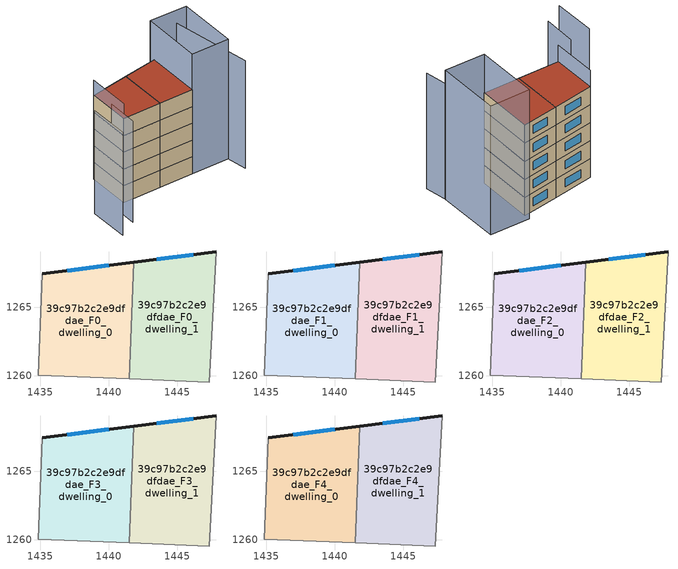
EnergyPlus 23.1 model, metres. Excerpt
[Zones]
39c97b2c2e9dfdae_F0_dwelling_0
 floor ground (EU_floor_Construction): 1441.85,1268.29 1441.51,1259.78 1434.83,1260.05 1435.14,1267.45 z0
 wall outside (EU_wall_Construction): 1441.85,1268.29 1435.14,1267.45 z0:3
 wall adiabatic (EU_wall_Construction): 1435.14,1267.45 1434.83,1260.05 1441.51,1259.78 z0:3
 wall to 39c97b2c2e9dfdae_F0_dwelling_1 (EU_wall_Construction): 1441.51,1259.78 1441.85,1268.29 z0:3
 window (EU_Window_Construction): 1440,1268.06 1436.98,1267.68 z0.83:2.17
39c97b2c2e9dfdae_F0_dwelling_1
 floor ground (EU_floor_Construction): 1447.84,1269.05 1447.34,1259.54 1441.51,1259.78 1441.85,1268.29 z0
 wall outside (EU_wall_Construction): 1447.84,1269.05 1441.85,1268.29 z0:3
 wall adiabatic (EU_wall_Construction): 1441.51,1259.78 1447.34,1259.54 1447.84,1269.05 z0:3
 window (EU_Window_Construction): 1446.19,1268.84 1443.5,1268.5 z0.83:2.17
39c97b2c2e9dfdae_F1_dwelling_0
 floor to 39c97b2c2e9dfdae_F0_dwelling_0 (EU_floor_Construction): 1441.85,1268.29 1441.51,1259.78 1434.83,1260.05 1435.13,1267.45 z3
 wall outside (EU_wall_Construction): 1441.85,1268.29 1435.14,1267.45 z3:6
 wall adiabatic (EU_wall_Construction): 1435.14,1267.45 1434.83,1260.05 1441.51,1259.78 z3:6
 wall to 39c97b2c2e9dfdae_F1_dwelling_1 (EU_wall_Construction): 1441.51,1259.78 1441.85,1268.29 z3:6
 window (EU_Window_Construction): 1440,1268.06 1436.98,1267.68 z3.83:5.17
39c97b2c2e9dfdae_F1_dwelling_1
 floor to 39c97b2c2e9dfdae_F0_dwelling_1 (EU_floor_Construction): 1447.84,1269.05 1447.34,1259.54 1441.51,1259.78 1441.85,1268.29 z3
 wall outside (EU_wall_Construction): 1447.84,1269.05 1441.85,1268.29 z3:6
 wall adiabatic (EU_wall_Construction): 1441.51,1259.78 1447.34,1259.54 1447.84,1269.05 z3:6
 window (EU_Window_Construction): 1446.19,1268.84 1443.5,1268.5 z3.83:5.17
39c97b2c2e9dfdae_F2_dwelling_0
 floor to 39c97b2c2e9dfdae_F1_dwelling_0 (EU_floor_Construction): 1441.85,1268.29 1441.51,1259.78 1434.83,1260.05 1435.13,1267.45 z6
 wall outside (EU_wall_Construction): 1441.85,1268.29 1435.14,1267.45 z6:9
 wall adiabatic (EU_wall_Construction): 1435.14,1267.45 1434.83,1260.05 1441.51,1259.78 z6:9
 wall to 39c97b2c2e9dfdae_F2_dwelling_1 (EU_wall_Construction): 1441.51,1259.78 1441.85,1268.29 z6:9
 window (EU_Window_Construction): 1440,1268.06 1436.98,1267.68 z6.83:8.17
39c97b2c2e9dfdae_F2_dwelling_1
 floor to 39c97b2c2e9dfdae_F1_dwelling_1 (EU_floor_Construction): 1447.84,1269.05 1447.34,1259.54 1441.51,1259.78 1441.85,1268.29 z6
 wall outside (EU_wall_Construction): 1447.84,1269.05 1441.85,1268.29 z6:9
 wall adiabatic (EU_wall_Construction): 1441.51,1259.78 1447.34,1259.54 1447.84,1269.05 z6:9
 window (EU_Window_Construction): 1446.19,1268.84 1443.5,1268.5 z6.83:8.17
39c97b2c2e9dfdae_F3_dwelling_0
 floor to 39c97b2c2e9dfdae_F2_dwelling_0 (EU_floor_Construction): 1441.85,1268.29 1441.51,1259.78 1434.83,1260.05 1435.13,1267.45 z9
 wall outside (EU_wall_Construction): 1441.85,1268.29 1435.14,1267.45 z9:12
 wall adiabatic (EU_wall_Construction): 1435.14,1267.45 1434.83,1260.05 1441.51,1259.78 z9:12
 wall to 39c97b2c2e9dfdae_F3_dwelling_1 (EU_wall_Construction): 1441.51,1259.78 1441.85,1268.29 z9:12
 window (EU_Window_Construction): 1440,1268.06 1436.98,1267.68 z9.83:11.17
39c97b2c2e9dfdae_F3_dwelling_1
 floor to 39c97b2c2e9dfdae_F2_dwelling_1 (EU_floor_Construction): 1447.84,1269.05 1447.34,1259.54 1441.51,1259.78 1441.85,1268.29 z9
 wall outside (EU_wall_Construction): 1447.84,1269.05 1441.85,1268.29 z9:12
 wall adiabatic (EU_wall_Construction): 1441.51,1259.78 1447.34,1259.54 1447.84,1269.05 z9:12
 window (EU_Window_Construction): 1446.19,1268.84 1443.5,1268.5 z9.83:11.17
39c97b2c2e9dfdae_F4_dwelling_0
 floor to 39c97b2c2e9dfdae_F3_dwelling_0 (EU_floor_Construction): 1441.85,1268.29 1441.51,1259.78 1434.83,1260.05 1435.13,1267.45 z12
 wall outside (EU_wall_Construction): 1441.85,1268.29 1435.14,1267.45 z12:15
 wall adiabatic (EU_wall_Construction): 1435.14,1267.45 1434.83,1260.05 1441.51,1259.78 z12:15
 wall to 39c97b2c2e9dfdae_F4_dwelling_1 (EU_wall_Construction): 1441.51,1259.78 1441.85,1268.29 z12:15
 window (EU_Window_Construction): 1440,1268.06 1436.98,1267.68 z12.83:14.17
 roof outside (EU_roof_Construction): 1441.51,1259.78 1441.85,1268.29 1435.14,1267.45 1434.83,1260.05 z15
39c97b2c2e9dfdae_F4_dwelling_1
 floor to 39c97b2c2e9dfdae_F3_dwelling_1 (EU_floor_Construction): 1447.84,1269.05 1447.34,1259.54 1441.51,1259.78 1441.85,1268.29 z12
 wall outside (EU_wall_Construction): 1447.84,1269.05 1441.85,1268.29 z12:15
 wall adiabatic (EU_wall_Construction): 1441.51,1259.78 1447.34,1259.54 1447.84,1269.05 z12:15
 window (EU_Window_Construction): 1446.19,1268.84 1443.5,1268.5 z12.83:14.17
 roof outside (EU_roof_Construction): 1447.34,1259.54 1447.84,1269.05 1441.85,1268.29 1441.51,1259.78 z15
shading: 1432.71,1255.22 1433.06,1260.6 z0:18.1; 1429.76,1260.46 1429.52,1253.65 z0:18.4; 1435.13,1267.45 1434.83,1260.05 z0:17.7; 1453.85,1259.24 1447.34,1259.54 / 1447.34,1259.54 1447.83,1270 / 1447.83,1270 1454.33,1269.7 / 1454.33,1269.7 1453.85,1259.24 z0:21.4; 1454.3,1255.73 1452.51,1269.56 z0:19.2
[Building]
EU S2 Campaign: North Axis=0; Terrain=City; Solar Distribution=FullExterior
[Site:Location]
Lyon-Bron: Latitude=45.75; Longitude=5; Time Zone=1; Elevation=198
[SizingPeriod:WeatherFileDays]
AnnualSizingPeriod: Begin Month=1; Begin Day of Month=1; End Month=12; End Day of Month=31; Day of Week for Start Day=Monday; Use Weather File Daylight Saving Period=No; Use Weather File Rain and Snow Indicators=No
[MATERIAL]
EU_InternalMass_Material: Roughness=MediumRough; Thickness=0.1; Conductivity=1; Density=1800; Specific Heat=900; Thermal Absorptance=0.9; Solar Absorptance=0.7; Visible Absorptance=0.7
[MATERIAL:NOMASS] Roughness=MediumRough; Thermal Absorptance=0.9; Solar Absorptance=0.7; Visible Absorptance=0.7
Name | Thermal Resistance
EU_wall_NoMass | 0.87146
EU_roof_NoMass | 0.842276
EU_floor_NoMass | 0.496999
[WINDOWMATERIAL:SIMPLEGLAZINGSYSTEM]
EU_Window_SimpleGlazing: UFactor=2.2525; Solar Heat Gain Coefficient=0.76; Visible Transmittance=0.76
[CONSTRUCTION]
EU_wall_Construction: EU_wall_NoMass
EU_roof_Construction: EU_roof_NoMass
EU_floor_Construction: EU_floor_NoMass
EU_Window_Construction: EU_Window_SimpleGlazing
EU_InternalMass_Construction: EU_InternalMass_Material
[ZONE] Type=1; Multiplier=1; Ceiling Height=autocalculate; Floor Area=autocalculate; Part of Total Floor Area=Yes
Name | Volume
39c97b2c2e9dfdae_F0_dwelling_0 | 159.604
39c97b2c2e9dfdae_F1_dwelling_0; 39c97b2c2e9dfdae_F2_dwelling_0; 39c97b2c2e9dfdae_F3_dwelling_0; 39c97b2c2e9dfdae_F4_dwelling_0 | 159.605
39c97b2c2e9dfdae_F0_dwelling_1; 39c97b2c2e9dfdae_F1_dwelling_1; 39c97b2c2e9dfdae_F2_dwelling_1; 39c97b2c2e9dfdae_F3_dwelling_1; 39c97b2c2e9dfdae_F4_dwelling_1 | 159.596
[INTERNALMASS] Construction=EU_InternalMass_Construction
Name | Zone or ZoneList | Surface Area
39c97b2c2e9dfdae_F0_dwelling_0_EU_InternalMass | 39c97b2c2e9dfdae_F0_dwelling_0 | 53.2014
39c97b2c2e9dfdae_F0_dwelling_1_EU_InternalMass | 39c97b2c2e9dfdae_F0_dwelling_1 | 53.1992
39c97b2c2e9dfdae_F1_dwelling_0_EU_InternalMass | 39c97b2c2e9dfdae_F1_dwelling_0 | 53.2014
39c97b2c2e9dfdae_F1_dwelling_1_EU_InternalMass | 39c97b2c2e9dfdae_F1_dwelling_1 | 53.1992
39c97b2c2e9dfdae_F2_dwelling_0_EU_InternalMass | 39c97b2c2e9dfdae_F2_dwelling_0 | 53.2014
39c97b2c2e9dfdae_F2_dwelling_1_EU_InternalMass | 39c97b2c2e9dfdae_F2_dwelling_1 | 53.1992
39c97b2c2e9dfdae_F3_dwelling_0_EU_InternalMass | 39c97b2c2e9dfdae_F3_dwelling_0 | 53.2014
39c97b2c2e9dfdae_F3_dwelling_1_EU_InternalMass | 39c97b2c2e9dfdae_F3_dwelling_1 | 53.1992
39c97b2c2e9dfdae_F4_dwelling_0_EU_InternalMass | 39c97b2c2e9dfdae_F4_dwelling_0 | 53.2014
39c97b2c2e9dfdae_F4_dwelling_1_EU_InternalMass | 39c97b2c2e9dfdae_F4_dwelling_1 | 53.1992
[OTHEREQUIPMENT] Fuel Type=Electricity; Design Level Calculation Method=Watts/Area; Power per Zone Floor Area=1; Fraction Latent=0; Fraction Radiant=0; Fraction Lost=0; Carbon Dioxide Generation Rate=0; EndUse Subcategory=EU_Step8_InternalGains
Name | Zone or ZoneList or Space or SpaceList | Schedule
EU_Step8_InternalGain_39c97b2c2e9dfdae_F0_dwelling_0_f000 | 39c97b2c2e9dfdae_F0_dwelling_0 | EU_Step8_GainSchedule_39c97b2c2e9dfdae_F0_dwelling_0_f000
EU_Step8_InternalGain_39c97b2c2e9dfdae_F0_dwelling_1_f000 | 39c97b2c2e9dfdae_F0_dwelling_1 | EU_Step8_GainSchedule_39c97b2c2e9dfdae_F0_dwelling_1_f000
EU_Step8_InternalGain_39c97b2c2e9dfdae_F1_dwelling_0_f000 | 39c97b2c2e9dfdae_F1_dwelling_0 | EU_Step8_GainSchedule_39c97b2c2e9dfdae_F1_dwelling_0_f000
EU_Step8_InternalGain_39c97b2c2e9dfdae_F1_dwelling_1_f000 | 39c97b2c2e9dfdae_F1_dwelling_1 | EU_Step8_GainSchedule_39c97b2c2e9dfdae_F1_dwelling_1_f000
EU_Step8_InternalGain_39c97b2c2e9dfdae_F2_dwelling_0_f000 | 39c97b2c2e9dfdae_F2_dwelling_0 | EU_Step8_GainSchedule_39c97b2c2e9dfdae_F2_dwelling_0_f000
EU_Step8_InternalGain_39c97b2c2e9dfdae_F2_dwelling_1_f000 | 39c97b2c2e9dfdae_F2_dwelling_1 | EU_Step8_GainSchedule_39c97b2c2e9dfdae_F2_dwelling_1_f000
EU_Step8_InternalGain_39c97b2c2e9dfdae_F3_dwelling_0_f000 | 39c97b2c2e9dfdae_F3_dwelling_0 | EU_Step8_GainSchedule_39c97b2c2e9dfdae_F3_dwelling_0_f000
EU_Step8_InternalGain_39c97b2c2e9dfdae_F3_dwelling_1_f000 | 39c97b2c2e9dfdae_F3_dwelling_1 | EU_Step8_GainSchedule_39c97b2c2e9dfdae_F3_dwelling_1_f000
EU_Step8_InternalGain_39c97b2c2e9dfdae_F4_dwelling_0_f000 | 39c97b2c2e9dfdae_F4_dwelling_0 | EU_Step8_GainSchedule_39c97b2c2e9dfdae_F4_dwelling_0_f000
EU_Step8_InternalGain_39c97b2c2e9dfdae_F4_dwelling_1_f000 | 39c97b2c2e9dfdae_F4_dwelling_1 | EU_Step8_GainSchedule_39c97b2c2e9dfdae_F4_dwelling_1_f000
[ZONEVENTILATION:DESIGNFLOWRATE] Schedule=EU_AlwaysOn; Design Flow Rate Calculation Method=AirChanges/Hour; Air Changes per Hour=0.425; Ventilation Type=Natural; Fan Pressure Rise=0; Fan Total Efficiency=1; Constant Term Coefficient=1; Temperature Term Coefficient=0; Velocity Term Coefficient=0; Velocity Squared Term Coefficient=0; Minimum Indoor Temperature=-100; Maximum Indoor Temperature=100; Delta Temperature=-100; Minimum Outdoor Temperature=-100; Maximum Outdoor Temperature=100; Maximum Wind Speed=40
Name | Zone or ZoneList or Space or SpaceList
EU_ConstantAir_39c97b2c2e9dfdae_F0_dwelling_0 | 39c97b2c2e9dfdae_F0_dwelling_0
EU_ConstantAir_39c97b2c2e9dfdae_F0_dwelling_1 | 39c97b2c2e9dfdae_F0_dwelling_1
EU_ConstantAir_39c97b2c2e9dfdae_F1_dwelling_0 | 39c97b2c2e9dfdae_F1_dwelling_0
EU_ConstantAir_39c97b2c2e9dfdae_F1_dwelling_1 | 39c97b2c2e9dfdae_F1_dwelling_1
EU_ConstantAir_39c97b2c2e9dfdae_F2_dwelling_0 | 39c97b2c2e9dfdae_F2_dwelling_0
EU_ConstantAir_39c97b2c2e9dfdae_F2_dwelling_1 | 39c97b2c2e9dfdae_F2_dwelling_1
EU_ConstantAir_39c97b2c2e9dfdae_F3_dwelling_0 | 39c97b2c2e9dfdae_F3_dwelling_0
EU_ConstantAir_39c97b2c2e9dfdae_F3_dwelling_1 | 39c97b2c2e9dfdae_F3_dwelling_1
EU_ConstantAir_39c97b2c2e9dfdae_F4_dwelling_0 | 39c97b2c2e9dfdae_F4_dwelling_0
EU_ConstantAir_39c97b2c2e9dfdae_F4_dwelling_1 | 39c97b2c2e9dfdae_F4_dwelling_1
[HVACTEMPLATE:THERMOSTAT] Constant Heating Setpoint=20; Constant Cooling Setpoint=50
EU_HeatOnly_39c97b2c2e9dfdae_F0_dwelling_0; EU_HeatOnly_39c97b2c2e9dfdae_F0_dwelling_1; EU_HeatOnly_39c97b2c2e9dfdae_F1_dwelling_0; EU_HeatOnly_39c97b2c2e9dfdae_F1_dwelling_1; EU_HeatOnly_39c97b2c2e9dfdae_F2_dwelling_0; EU_HeatOnly_39c97b2c2e9dfdae_F2_dwelling_1; EU_HeatOnly_39c97b2c2e9dfdae_F3_dwelling_0; EU_HeatOnly_39c97b2c2e9dfdae_F3_dwelling_1; EU_HeatOnly_39c97b2c2e9dfdae_F4_dwelling_0; EU_HeatOnly_39c97b2c2e9dfdae_F4_dwelling_1
[HVACTEMPLATE:ZONE:IDEALLOADSAIRSYSTEM] System Availability Schedule=EU_AlwaysOn; Maximum Heating Supply Air Temperature=50; Minimum Cooling Supply Air Temperature=13; Maximum Heating Supply Air Humidity Ratio=0.0156; Minimum Cooling Supply Air Humidity Ratio=0.0077; Heating Limit=NoLimit; Cooling Limit=NoLimit; Heating Availability Schedule=EU_AlwaysOn; Cooling Availability Schedule=EU_CoolingOff; Dehumidification Control Type=ConstantSensibleHeatRatio; Cooling Sensible Heat Ratio=0.7; Dehumidification Setpoint=60; Humidification Control Type=None; Humidification Setpoint=30; Outdoor Air Method=None; Outdoor Air Flow Rate per Person=0.00944; Outdoor Air Flow Rate per Zone Floor Area=0; Outdoor Air Flow Rate per Zone=0; Demand Controlled Ventilation Type=None; Outdoor Air Economizer Type=NoEconomizer; Heat Recovery Type=None; Sensible Heat Recovery Effectiveness=0.7; Latent Heat Recovery Effectiveness=0.65
Name | Template Thermostat
39c97b2c2e9dfdae_F0_dwelling_0 | EU_HeatOnly_39c97b2c2e9dfdae_F0_dwelling_0
39c97b2c2e9dfdae_F0_dwelling_1 | EU_HeatOnly_39c97b2c2e9dfdae_F0_dwelling_1
39c97b2c2e9dfdae_F1_dwelling_0 | EU_HeatOnly_39c97b2c2e9dfdae_F1_dwelling_0
39c97b2c2e9dfdae_F1_dwelling_1 | EU_HeatOnly_39c97b2c2e9dfdae_F1_dwelling_1
39c97b2c2e9dfdae_F2_dwelling_0 | EU_HeatOnly_39c97b2c2e9dfdae_F2_dwelling_0
39c97b2c2e9dfdae_F2_dwelling_1 | EU_HeatOnly_39c97b2c2e9dfdae_F2_dwelling_1
39c97b2c2e9dfdae_F3_dwelling_0 | EU_HeatOnly_39c97b2c2e9dfdae_F3_dwelling_0
39c97b2c2e9dfdae_F3_dwelling_1 | EU_HeatOnly_39c97b2c2e9dfdae_F3_dwelling_1
39c97b2c2e9dfdae_F4_dwelling_0 | EU_HeatOnly_39c97b2c2e9dfdae_F4_dwelling_0
39c97b2c2e9dfdae_F4_dwelling_1 | EU_HeatOnly_39c97b2c2e9dfdae_F4_dwelling_1
[SIZING:ZONE] Zone Cooling Design Supply Air Temperature Input Method=SupplyAirTemperature; Zone Cooling Design Supply Air Temperature=13; Zone Heating Design Supply Air Temperature Input Method=SupplyAirTemperature; Zone Heating Design Supply Air Temperature=50; Zone Cooling Design Supply Air Humidity Ratio=0.008; Zone Heating Design Supply Air Humidity Ratio=0.008; Cooling Design Air Flow Method=DesignDay; Cooling Design Air Flow Rate=0; Cooling Minimum Air Flow per Zone Floor Area=0.000762; Cooling Minimum Air Flow=0; Cooling Minimum Air Flow Fraction=0.2; Heating Design Air Flow Method=DesignDay; Heating Design Air Flow Rate=0; Heating Maximum Air Flow per Zone Floor Area=0.002032; Heating Maximum Air Flow=0.141576; Heating Maximum Air Flow Fraction=0.3; Account for Dedicated Outdoor Air System=No; Dedicated Outdoor Air System Control Strategy=NeutralSupplyAir; Dedicated Outdoor Air Low Setpoint Temperature for Design=autosize; Dedicated Outdoor Air High Setpoint Temperature for Design=autosize; Zone Load Sizing Method=Sensible Load Only No Latent Load; Zone Latent Cooling Design Supply Air Humidity Ratio Input Method=HumidityRatioDifference; Zone Cooling Design Supply Air Humidity Ratio Difference=0.005; Zone Latent Heating Design Supply Air Humidity Ratio Input Method=HumidityRatioDifference; Zone Humidification Design Supply Air Humidity Ratio Difference=0.005
39c97b2c2e9dfdae_F0_dwelling_0; 39c97b2c2e9dfdae_F0_dwelling_1; 39c97b2c2e9dfdae_F1_dwelling_0; 39c97b2c2e9dfdae_F1_dwelling_1; 39c97b2c2e9dfdae_F2_dwelling_0; 39c97b2c2e9dfdae_F2_dwelling_1; 39c97b2c2e9dfdae_F3_dwelling_0; 39c97b2c2e9dfdae_F3_dwelling_1; 39c97b2c2e9dfdae_F4_dwelling_0; 39c97b2c2e9dfdae_F4_dwelling_1
[SCHEDULE:CONSTANT]
Name | Hourly Value
EU_AlwaysOn | 1
EU_CoolingOff | 0
[SCHEDULE:FILE] Column Number=1; Rows to Skip at Top=0; Number of Hours of Data=8760; Column Separator=Comma; Interpolate to Timestep=No; Minutes per Item=60; Adjust Schedule for Daylight Savings=Yes
Name | File
EU_Step8_GainSchedule_39c97b2c2e9dfdae_F0_dwelling_0_f000 | ../../schedules/39c97b2c2e9dfdae/39c97b2c2e9dfdae_F0_dwelling_0_f000_gain.csv
EU_Step8_GainSchedule_39c97b2c2e9dfdae_F0_dwelling_1_f000 | ../../schedules/39c97b2c2e9dfdae/39c97b2c2e9dfdae_F0_dwelling_1_f000_gain.csv
EU_Step8_GainSchedule_39c97b2c2e9dfdae_F1_dwelling_0_f000 | ../../schedules/39c97b2c2e9dfdae/39c97b2c2e9dfdae_F1_dwelling_0_f000_gain.csv
EU_Step8_GainSchedule_39c97b2c2e9dfdae_F1_dwelling_1_f000 | ../../schedules/39c97b2c2e9dfdae/39c97b2c2e9dfdae_F1_dwelling_1_f000_gain.csv
EU_Step8_GainSchedule_39c97b2c2e9dfdae_F2_dwelling_0_f000 | ../../schedules/39c97b2c2e9dfdae/39c97b2c2e9dfdae_F2_dwelling_0_f000_gain.csv
EU_Step8_GainSchedule_39c97b2c2e9dfdae_F2_dwelling_1_f000 | ../../schedules/39c97b2c2e9dfdae/39c97b2c2e9dfdae_F2_dwelling_1_f000_gain.csv
EU_Step8_GainSchedule_39c97b2c2e9dfdae_F3_dwelling_0_f000 | ../../schedules/39c97b2c2e9dfdae/39c97b2c2e9dfdae_F3_dwelling_0_f000_gain.csv
EU_Step8_GainSchedule_39c97b2c2e9dfdae_F3_dwelling_1_f000 | ../../schedules/39c97b2c2e9dfdae/39c97b2c2e9dfdae_F3_dwelling_1_f000_gain.csv
EU_Step8_GainSchedule_39c97b2c2e9dfdae_F4_dwelling_0_f000 | ../../schedules/39c97b2c2e9dfdae/39c97b2c2e9dfdae_F4_dwelling_0_f000_gain.csv
EU_Step8_GainSchedule_39c97b2c2e9dfdae_F4_dwelling_1_f000 | ../../schedules/39c97b2c2e9dfdae/39c97b2c2e9dfdae_F4_dwelling_1_f000_gain.csv
